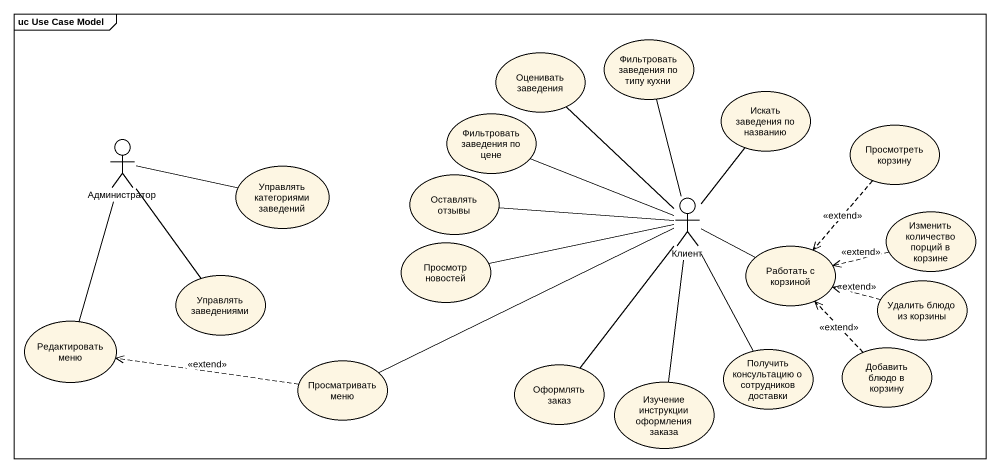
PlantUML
@startuml
mainframe uc Use Case Model
usecase "Фильтровать заведения по типу кухни" as Фильтровать_заведения_по
usecase "Оценивать заведения" as Оценивать_заведения
usecase "Фильтровать заведения по цене" as Фильтровать_заведения_по_2
usecase "Искать заведения по названию" as Искать_заведения_по_названию
actor Администратор
usecase "Просмотреть корзину" as Просмотреть_корзину
usecase "Управлять категориями заведений" as Управлять_категориями
usecase "Оставлять отзывы" as Оставлять_отзывы
actor Клиент
usecase "Изменить количество порций в корзине" as Изменить_количество_порций
usecase "Управлять заведениями" as Управлять_заведениями
usecase "Просмотр новостей" as Просмотр_новостей
usecase "Работать с корзиной" as Работать_с_корзиной
usecase "Удалить блюдо из корзины" as Удалить_блюдо_из_корзины
usecase "Редактировать меню" as Редактировать_меню
usecase "Получить консультацию о сотрудников доставки" as Получить_консультацию_о
usecase "Добавить блюдо в корзину" as Добавить_блюдо_в_корзину
usecase "Просматривать меню" as Просматривать_меню
usecase "Оформлять заказ" as Оформлять_заказ
usecase "Изучение инструкции оформления заказа" as Изучение_инструкции
Администратор -right- Управлять_категориями
Администратор -- Управлять_заведениями
Администратор -- Редактировать_меню
Просмотреть_корзину ..> Работать_с_корзиной : <<extend>>
Клиент -up- Фильтровать_заведения_по
Клиент -up- Оценивать_заведения
Клиент -left- Фильтровать_заведения_по_2
Клиент -up- Искать_заведения_по_названию
Клиент -left- Оставлять_отзывы
Клиент -left- Просмотр_новостей
Клиент -right- Работать_с_корзиной
Клиент -- Получить_консультацию_о
Клиент -left- Просматривать_меню
Клиент -- Оформлять_заказ
Клиент -- Изучение_инструкции
Изменить_количество_порций .left.> Работать_с_корзиной : <<extend>>
Удалить_блюдо_из_корзины .left.> Работать_с_корзиной : <<extend>>
Добавить_блюдо_в_корзину .up.> Работать_с_корзиной : <<extend>>
Просматривать_меню .left.> Редактировать_меню : <<extend>>
@enduml
